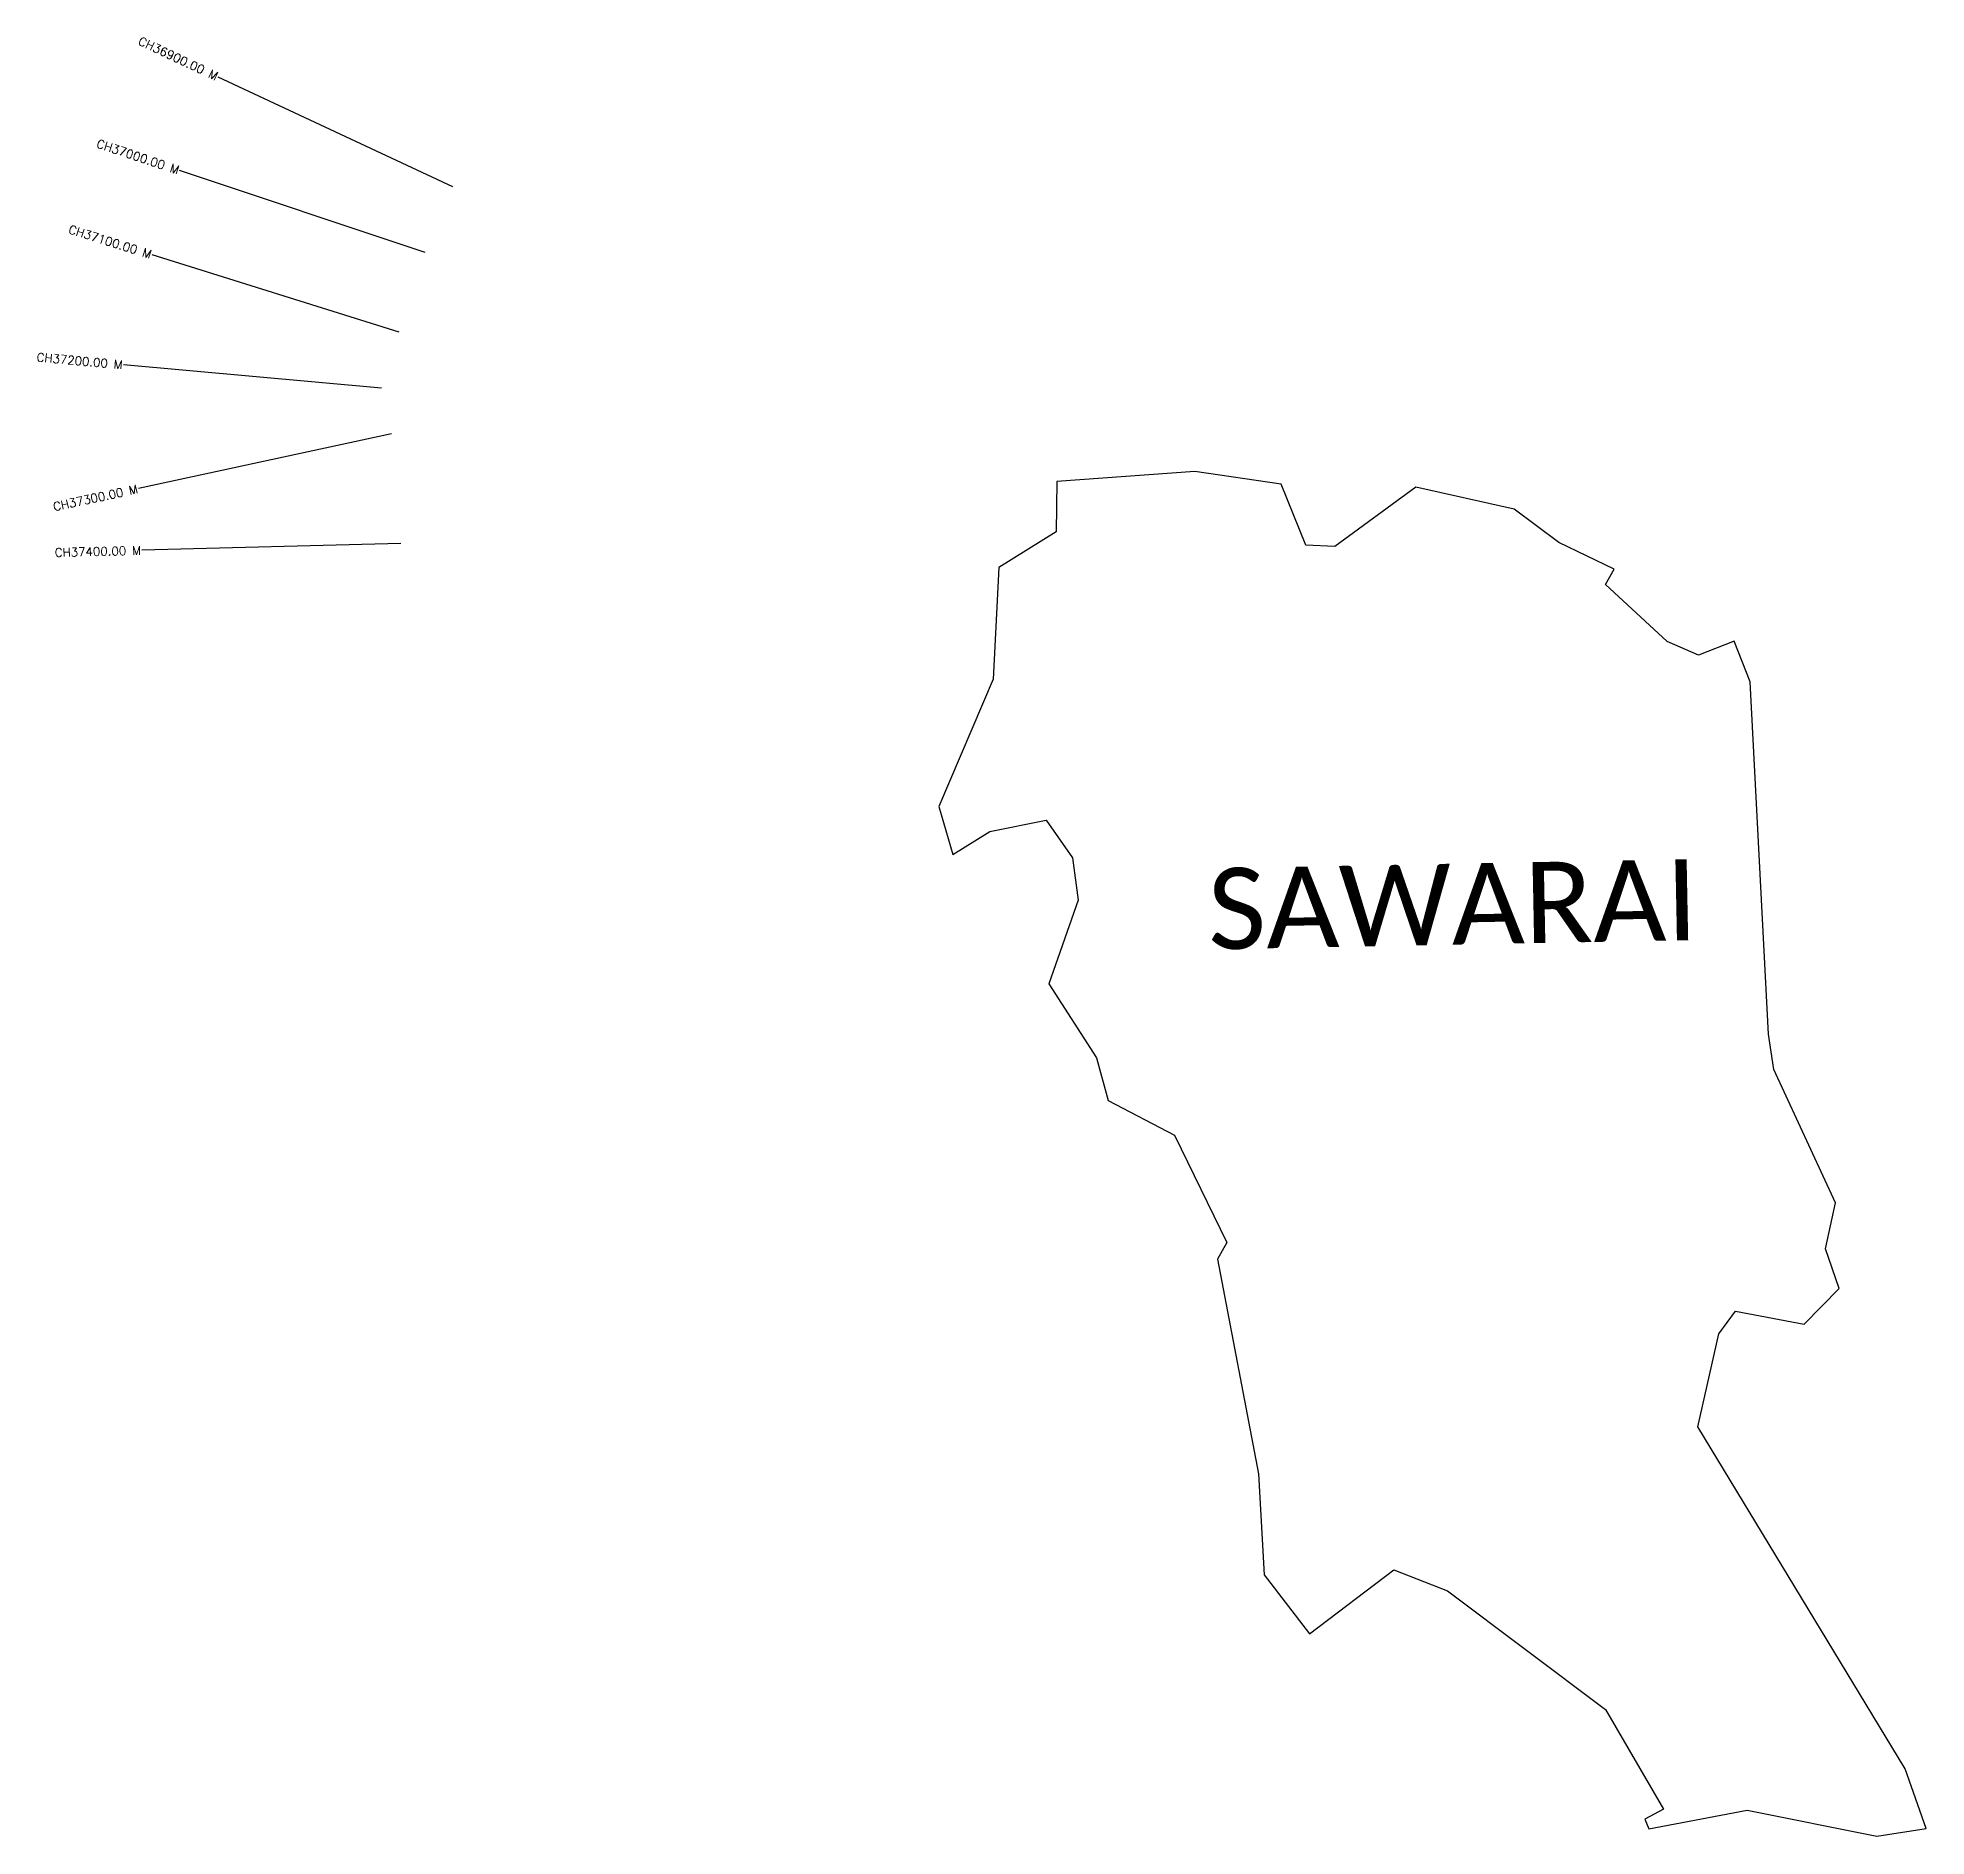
# Model space of a CAD drawing. Header units: metres. Extents: x 256079 to 258267, y 2195352 to 2197436.
import ezdxf
from ezdxf.enums import TextEntityAlignment as Align

# ---------------------------------------------------------------- set-up
doc = ezdxf.new("R2010")
doc.units = ezdxf.units.M
for name, color, linetype in [('CS', 134, 'Continuous'), ('CSMark', 6, 'Continuous'), ('village', 3, 'Continuous'), ('VILLAGE NAME', 250, 'Continuous')]:
    doc.layers.add(name, color=color, linetype=linetype)
doc.styles.get("Standard").update_dxf_attribs({"font": 'simplex.shx'})

msp = doc.modelspace()

# ---------------------------------------------------------------- linework, layer by layer
at = {"layer": 'CS'}
for p, q in [((256559.7, 2197263), (256287.9, 2197390.1)), ((256527.9, 2197186.8), (256243.3, 2197281.8)), ((256497.7, 2197094.4), (256211.4, 2197184.1)), ((256477.1, 2197029.7), (256178.3, 2197056.7)), ((256488.9, 2196976.9), (256195.7, 2196913.4)), ((256499.5, 2196849.6), (256199.6, 2196841.9))]:
    msp.add_line(p, q, dxfattribs=at)
at = {"layer": 'village'}
msp.add_lwpolyline([(258062.6, 2196689.4), (258044.3, 2196736.7), (258044.3, 2196736.7), (258002.8, 2196720.3), (257966.5, 2196736.3), (257895.1, 2196802.1), (257905.2, 2196820.1), (257841.1, 2196850.9), (257789.3, 2196889.7), (257675.6, 2196915.1), (257675.6, 2196915.1), (257675.6, 2196915.1), (257581.5, 2196846.4), (257581.5, 2196846.4), (257581.5, 2196846.4), (257548, 2196847.7), (257519.3, 2196918.6), (257419.3, 2196933.3), (257419.3, 2196933.3), (257419.3, 2196933.3), (257259.6, 2196921.4), (257259.6, 2196921.4), (257258.7, 2196863.2), (257258.7, 2196863.2), (257192.2, 2196821.9), (257192.2, 2196821.9), (257192.2, 2196821.9), (257185.7, 2196692.7), (257185.7, 2196692.7), (257185.7, 2196692.7), (257123, 2196545.1), (257139.2, 2196489.6), (257139.2, 2196489.6), (257182.1, 2196516.2), (257247.2, 2196529.4), (257277.6, 2196485.4), (257277.6, 2196485.4), (257284.2, 2196436.6), (257250.3, 2196339.4), (257250.3, 2196339.4), (257305.6, 2196253.9), (257305.6, 2196253.9), (257318.9, 2196204.6), (257395.7, 2196164.2), (257395.7, 2196164.2), (257456.6, 2196039.8), (257445.8, 2196020.5), (257445.8, 2196020.5), (257445.8, 2196020.5), (257445.8, 2196020.5), (257445.8, 2196020.5), (257445.8, 2196020.5), (257445.8, 2196020.5), (257445.8, 2196020.5), (257493.1, 2195772), (257499.7, 2195654.7), (257499.7, 2195654.7), (257499.7, 2195654.7), (257552.2, 2195586.5), (257552.2, 2195586.5), (257650.1, 2195660.8), (257712, 2195636.3), (257712, 2195636.3), (257712, 2195636.3), (257895.2, 2195498.8), (257962.3, 2195383.5), (257940.7, 2195372), (257945.2, 2195360.5), (258059.1, 2195382.4), (258059.1, 2195382.4), (258209.6, 2195352), (258266.7, 2195360.9), (258242.1, 2195430), (258242.1, 2195430), (258242.1, 2195430), (258242.1, 2195430), (258242.1, 2195430), (258001.9, 2195826.5), (258026.5, 2195934.2), (258045.9, 2195960.5), (258045.9, 2195960.5), (258125.4, 2195945.3), (258125.4, 2195945.3), (258125.4, 2195945.3), (258165.8, 2195986.8), (258149.9, 2196032.5), (258161.4, 2196085.7), (258161.4, 2196085.7), (258090.3, 2196240.5), (258090.3, 2196240.5), (258090.3, 2196240.5), (258090.3, 2196240.5), (258084.1, 2196281.4), (258062.6, 2196689.4)], close=True, dxfattribs=at)
msp.add_lwpolyline([(258062.6, 2196689.4), (258044.3, 2196736.7), (258044.3, 2196736.7), (258002.8, 2196720.3), (257966.5, 2196736.3), (257895.1, 2196802.1), (257905.2, 2196820.1), (257841.1, 2196850.9), (257789.3, 2196889.7), (257675.6, 2196915.1), (257675.6, 2196915.1), (257675.6, 2196915.1), (257581.5, 2196846.4), (257581.5, 2196846.4), (257581.5, 2196846.4), (257548, 2196847.7), (257519.3, 2196918.6), (257419.3, 2196933.3), (257419.3, 2196933.3), (257419.3, 2196933.3), (257259.6, 2196921.4), (257259.6, 2196921.4), (257258.7, 2196863.2), (257258.7, 2196863.2), (257192.2, 2196821.9), (257192.2, 2196821.9), (257192.2, 2196821.9), (257185.7, 2196692.7), (257185.7, 2196692.7), (257185.7, 2196692.7), (257123, 2196545.1), (257139.2, 2196489.6), (257139.2, 2196489.6), (257182.1, 2196516.2), (257247.2, 2196529.4), (257277.6, 2196485.4), (257277.6, 2196485.4), (257284.2, 2196436.6), (257250.3, 2196339.4), (257250.3, 2196339.4), (257305.6, 2196253.9), (257305.6, 2196253.9), (257318.9, 2196204.6), (257395.7, 2196164.2), (257395.7, 2196164.2), (257456.6, 2196039.8), (257445.8, 2196020.5), (257445.8, 2196020.5), (257445.8, 2196020.5), (257445.8, 2196020.5), (257445.8, 2196020.5), (257445.8, 2196020.5), (257445.8, 2196020.5), (257445.8, 2196020.5), (257493.1, 2195772), (257499.7, 2195654.7), (257499.7, 2195654.7), (257499.7, 2195654.7), (257552.2, 2195586.5), (257552.2, 2195586.5), (257650.1, 2195660.8), (257712, 2195636.3), (257712, 2195636.3), (257712, 2195636.3), (257895.2, 2195498.8), (257962.3, 2195383.5), (257940.7, 2195372), (257945.2, 2195360.5), (258059.1, 2195382.4), (258059.1, 2195382.4), (258209.6, 2195352), (258266.7, 2195360.9), (258242.1, 2195430), (258242.1, 2195430), (258242.1, 2195430), (258242.1, 2195430), (258242.1, 2195430), (258001.9, 2195826.5), (258026.5, 2195934.2), (258045.9, 2195960.5), (258045.9, 2195960.5), (258125.4, 2195945.3), (258125.4, 2195945.3), (258125.4, 2195945.3), (258165.8, 2195986.8), (258149.9, 2196032.5), (258161.4, 2196085.7), (258161.4, 2196085.7), (258090.3, 2196240.5), (258090.3, 2196240.5), (258090.3, 2196240.5), (258090.3, 2196240.5), (258084.1, 2196281.4), (258062.6, 2196689.4)], close=True, dxfattribs=at)

# ---------------------------------------------------------------- texts
at = {"layer": 'CSMark'}
for s, rotation, p in [('CH36900.00 M', 334.9415, (256287, 2197390.5)), ('CH37000.00 M', 341.5346, (256242.4, 2197282.1)), ('CH37100.00 M', 342.6024, (256210.5, 2197184.4)), ('CH37200.00 M', 354.838, (256177.3, 2197056.8)), ('CH37300.00 M', 12.2094, (256194.7, 2196913.2)), ('CH37400.00 M', 1.4832, (256198.6, 2196841.8))]:
    msp.add_text(s, height=10, rotation=rotation, dxfattribs=at).set_placement(p, align=Align.MIDDLE_RIGHT)
at = {"layer": 'VILLAGE NAME', "insert": (257433.6, 2196473.3), "char_height": 93.851, "attachment_point": 1, "rotation": 1.1028}
msp.add_mtext_dynamic_manual_height_columns('{\\fCalibri|b0|i0|c0|p34;SAWARAI}', width=627.348, gutter_width=469.3, heights=[0], dxfattribs=at)
msp.add_mtext_dynamic_manual_height_columns('{\\fCalibri|b0|i0|c0|p34;SAWARAI}', width=627.348, gutter_width=469.3, heights=[0], dxfattribs=at)

doc.saveas('drawing.dxf')
